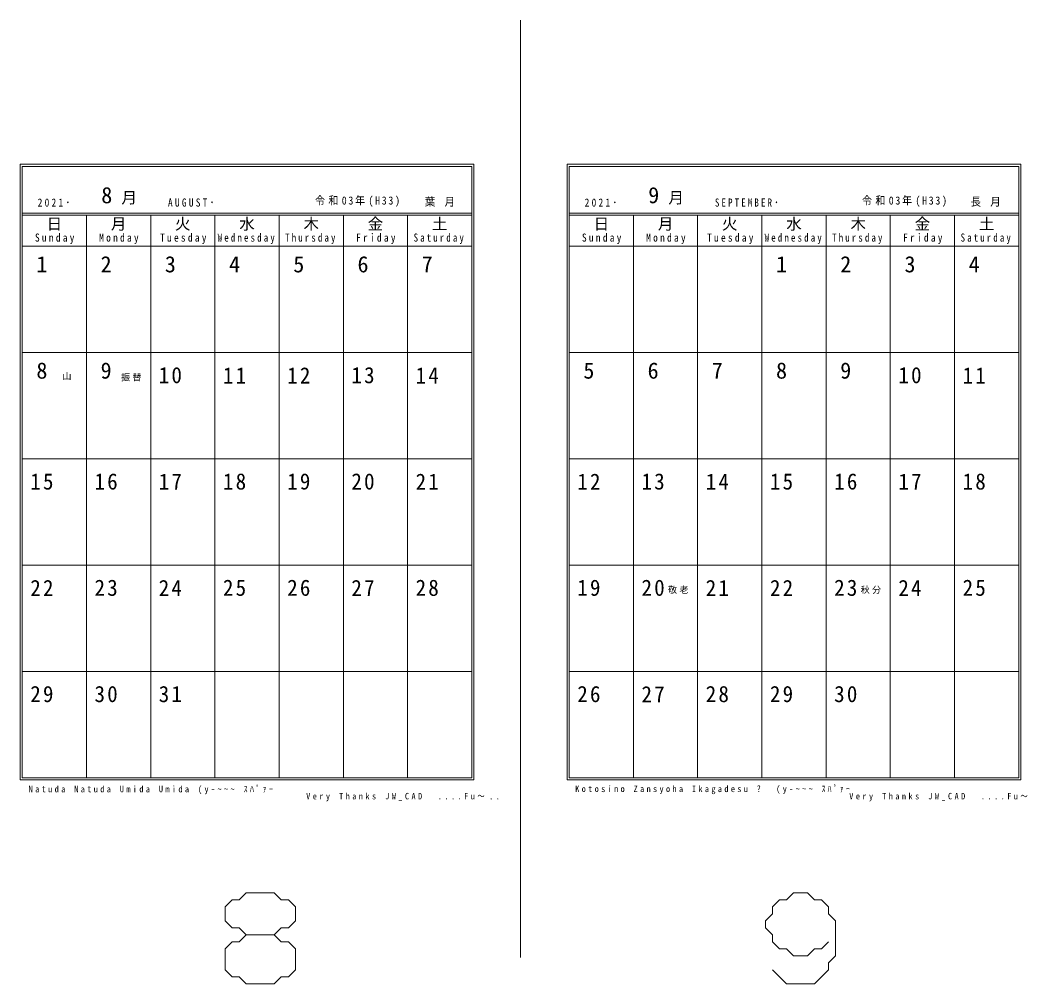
# Model space of a CAD drawing. Units: millimetres on the paper. Extents: x -557 to 645, y -402 to 385.
# Drawn here: x -259 to -33, y -90.2 to 127.5 of the extents above; entities that cross this region are included whole.
import ezdxf
from ezdxf.enums import TextEntityAlignment as Align

# ---------------------------------------------------------------- set-up
doc = ezdxf.new("R2010")
doc.units = ezdxf.units.MM
for name, color, linetype in [('0-6_日付等', 7, 'Continuous'), ('0-D_ちょっと一言', 7, 'Continuous'), ('0-E_年', 7, 'Continuous')]:
    doc.layers.add(name, color=color, linetype=linetype)
doc.layers.add('0-F_枠等', color=7, linetype='Continuous', lineweight=13)
doc.styles.add('ＭＳ 明朝', font='')
doc.styles.get('ＭＳ 明朝').set_extended_font_data('MS Mincho')

msp = doc.modelspace()

# ---------------------------------------------------------------- linework, layer by layer
at = {"layer": '0-F_枠等'}
for p, q in [((-145.972, 127.475), (-145.972, -84.245)), ((-258.472, 94.394), (-156.972, 94.394)), ((-258.472, 94.394), (-258.472, -43.606)), ((-156.972, -43.606), (-156.972, 94.394)), ((-156.472, 94.894), (-156.472, -44.105)), ((-135.472, -44.105), (-135.472, 94.894)), ((-135.472, 94.894), (-32.972, 94.894)), ((-134.972, -43.606), (-134.972, 94.394)), ((-134.972, 94.394), (-33.472, 94.394)), ((-33.472, -43.606), (-33.472, 94.394)), ((-32.972, -44.105), (-32.972, 94.894)), ((-156.972, 83.894), (-258.472, 83.894)), ((-134.972, 83.894), (-33.472, 83.894)), ((-156.972, 83.395), (-258.472, 83.395)), ((-243.972, 76.395), (-243.972, 83.395)), ((-229.472, 83.395), (-229.472, 76.395)), ((-214.972, 83.395), (-214.972, 76.395)), ((-200.472, 83.395), (-200.472, 76.395)), ((-185.972, 83.395), (-185.972, 76.395)), ((-171.472, 83.395), (-171.472, 76.395)), ((-134.972, 83.395), (-33.472, 83.395)), ((-120.472, 76.395), (-120.472, 83.395)), ((-105.972, 83.395), (-105.972, 76.395)), ((-91.472, 83.395), (-91.472, 76.395)), ((-76.972, 83.395), (-76.972, 76.395)), ((-62.472, 83.395), (-62.472, 76.395)), ((-47.972, 83.395), (-47.972, 76.395)), ((-156.972, 76.395), (-258.472, 76.395)), ((-33.472, 76.395), (-134.972, 76.395)), ((-258.972, -44.105), (-156.472, -44.105)), ((-258.472, -43.606), (-156.972, -43.606)), ((-135.472, -44.105), (-32.972, -44.105)), ((-134.972, -43.606), (-33.472, -43.606))]:
    msp.add_line(p, q, dxfattribs=at)
at = {"layer": '0-F_枠等', "color": 4, "lineweight": 5}
for p, q in [((-243.972, -43.606), (-243.972, 76.395)), ((-229.472, 76.395), (-229.472, -43.606)), ((-214.972, 76.395), (-214.972, -43.606)), ((-200.472, 76.395), (-200.472, -43.606)), ((-185.972, 76.395), (-185.972, -43.606)), ((-171.472, 76.395), (-171.472, -43.606)), ((-120.472, -43.606), (-120.472, 76.395)), ((-105.972, 76.395), (-105.972, -43.606)), ((-91.472, 76.395), (-91.472, -43.606)), ((-76.972, 76.395), (-76.972, -43.606)), ((-62.472, 76.395), (-62.472, -43.606)), ((-47.972, 76.395), (-47.972, -43.606)), ((-156.972, 52.395), (-258.472, 52.395)), ((-33.472, 52.395), (-134.972, 52.395)), ((-156.972, 28.394), (-258.472, 28.394)), ((-33.472, 28.394), (-134.972, 28.394)), ((-156.972, 4.395), (-258.472, 4.395)), ((-33.472, 4.395), (-134.972, 4.395)), ((-156.972, -19.605), (-258.472, -19.605)), ((-33.472, -19.605), (-134.972, -19.605))]:
    msp.add_line(p, q, dxfattribs=at)
at = {"layer": '0-F_枠等', "color": 3}
for p, q in [((-207.882, -69.626), (-201.554, -69.626)), ((-84.346, -69.578), (-81.182, -69.578)), ((-212.628, -72.79), (-212.628, -75.954)), ((-196.808, -72.79), (-196.808, -75.954)), ((-207.882, -79.119), (-201.554, -79.119)), ((-212.628, -82.282), (-212.628, -87.029)), ((-196.808, -82.282), (-196.808, -87.029)), ((-84.346, -83.816), (-81.182, -83.816)), ((-207.882, -90.193), (-201.554, -90.193))]:
    msp.add_line(p, q, dxfattribs=at)
at = {"layer": '0-F_枠等'}
msp.add_lwpolyline([(-156.472, 94.894), (-258.972, 94.894), (-258.972, -44.105)], dxfattribs=at)
at = {"layer": '0-F_枠等', "color": 3}
for points in [[(-207.882, -69.626), (-209.464, -71.208), (-211.046, -71.208), (-212.628, -72.79)], [(-201.554, -69.626), (-199.972, -71.208), (-198.39, -71.208), (-196.808, -72.79)], [(-84.346, -69.578), (-85.928, -71.159), (-87.51, -71.159), (-89.092, -72.741), (-89.092, -74.323), (-90.674, -75.906), (-90.674, -77.488), (-89.092, -79.07), (-89.092, -80.652), (-87.51, -82.234), (-85.928, -82.234), (-84.346, -83.816)], [(-81.182, -69.578), (-79.6, -71.159), (-78.018, -71.159), (-76.436, -72.741), (-76.436, -74.323), (-74.854, -75.906), (-74.854, -83.816)], [(-212.628, -75.954), (-211.046, -77.536), (-209.464, -77.536), (-207.882, -79.119)], [(-196.808, -75.954), (-198.39, -77.536), (-199.972, -77.536), (-201.554, -79.119)], [(-207.882, -79.119), (-209.464, -80.701), (-211.046, -80.701), (-212.628, -82.282)], [(-201.554, -79.119), (-199.972, -80.701), (-198.39, -80.701), (-196.808, -82.282)], [(-76.436, -80.652), (-78.018, -82.234), (-79.6, -82.234), (-81.182, -83.816)], [(-74.854, -83.816), (-76.436, -85.398), (-76.436, -86.98), (-78.018, -88.562), (-79.6, -90.144)], [(-212.628, -87.029), (-211.046, -88.611), (-209.464, -88.611), (-207.882, -90.193)], [(-196.808, -87.029), (-198.39, -88.611), (-199.972, -88.611), (-201.554, -90.193)], [(-89.092, -86.98), (-87.51, -88.562), (-85.928, -90.144), (-79.6, -90.144)]]:
    msp.add_lwpolyline(points, dxfattribs=at)

# ---------------------------------------------------------------- texts
at = {"layer": '0-6_日付等', "color": 6, "style": 'ＭＳ 明朝'}
for s, p in [('1', (-255.279, 69.395)), ('8', (-255.279, 45.395)), ('9', (-240.779, 45.395)), ('5', (-131.779, 45.394))]:
    msp.add_text(s, height=3.666, dxfattribs=at).set_placement(p, align=Align.BOTTOM_LEFT)
at = {"layer": '0-6_日付等', "style": 'ＭＳ 明朝'}
for s, height, p in [('2', 3.666, (-240.779, 69.395)), ('3', 3.666, (-226.279, 69.395)), ('4', 3.666, (-211.779, 69.395)), ('5', 3.666, (-197.279, 69.395)), ('6', 3.666, (-182.779, 69.395)), ('1', 3.666, (-88.279, 69.395)), ('2', 3.666, (-73.779, 69.395)), ('3', 3.666, (-59.279, 69.395)), ('6', 3.666, (-117.279, 45.394)), ('7', 3.666, (-102.779, 45.395)), ('8', 3.666, (-88.279, 45.395)), ('9', 3.666, (-73.78, 45.395)), ('山', 1.466, (-249.414, 45.895))]:
    msp.add_text(s, height=height, dxfattribs=at).set_placement(p, align=Align.BOTTOM_LEFT)
at = {"layer": '0-6_日付等', "color": 3, "style": 'ＭＳ 明朝'}
for s, p in [('7', (-168.28, 69.395)), ('4', (-44.78, 69.395))]:
    msp.add_text(s, height=3.666, dxfattribs=at).set_placement(p, align=Align.BOTTOM_LEFT)
at = {"layer": '0-6_日付等', "attachment_point": 7, "style": 'ＭＳ 明朝'}
for s, insert, char_height in [('\\T1.25;振替', (-236.164, 45.895), 1.466), ('\\T1.21;\\W0.95;10', (-227.654, 45.395), 3.666), ('\\T1.21;\\W0.95;11', (-213.154, 45.395), 3.666), ('\\T1.21;\\W0.95;12', (-198.655, 45.395), 3.666), ('\\T1.21;\\W0.95;13', (-184.154, 45.395), 3.666), ('\\T1.21;\\W0.95;10', (-60.655, 45.395), 3.666), ('\\T1.21;\\W0.95;16', (-242.154, 21.395), 3.666), ('\\T1.21;\\W0.95;17', (-227.655, 21.395), 3.666), ('\\T1.21;\\W0.95;18', (-213.154, 21.395), 3.666), ('\\T1.21;\\W0.95;19', (-198.655, 21.395), 3.666), ('\\T1.21;\\W0.95;20', (-184.154, 21.395), 3.666), ('\\T1.21;\\W0.95;13', (-118.654, 21.394), 3.666), ('\\T1.21;\\W0.95;14', (-104.154, 21.395), 3.666), ('\\T1.21;\\W0.95;15', (-89.654, 21.395), 3.666), ('\\T1.21;\\W0.95;16', (-75.154, 21.395), 3.666), ('\\T1.21;\\W0.95;17', (-60.655, 21.395), 3.666), ('\\T1.21;\\W0.95;23', (-242.154, -2.605), 3.666), ('\\T1.21;\\W0.95;24', (-227.654, -2.605), 3.666), ('\\T1.21;\\W0.95;25', (-213.154, -2.605), 3.666), ('\\T1.21;\\W0.95;26', (-198.654, -2.605), 3.666), ('\\T1.21;\\W0.95;27', (-184.154, -2.605), 3.666), ('\\T1.21;\\W0.95;21', (-104.154, -2.605), 3.666), ('\\T1.21;\\W0.95;22', (-89.654, -2.605), 3.666), ('\\T1.21;\\W0.95;24', (-60.655, -2.605), 3.666), ('\\T1.25;敬老', (-112.664, -2.105), 1.466), ('\\T1.25;秋分', (-69.164, -2.105), 1.466), ('\\T1.21;\\W0.95;30', (-242.155, -26.605), 3.666), ('\\T1.21;\\W0.95;31', (-227.655, -26.605), 3.666), ('\\T1.21;\\W0.95;27', (-118.654, -26.605), 3.666), ('\\T1.21;\\W0.95;28', (-104.154, -26.605), 3.666), ('\\T1.21;\\W0.95;29', (-89.654, -26.605), 3.666), ('\\T1.21;\\W0.95;30', (-75.155, -26.605), 3.666)]:
    msp.add_mtext(s, dxfattribs=dict(at, insert=insert, char_height=char_height))
at = {"layer": '0-6_日付等', "color": 3, "char_height": 3.666, "attachment_point": 7, "style": 'ＭＳ 明朝'}
for s, insert in [('\\T1.21;\\W0.95;14', (-169.655, 45.395)), ('\\T1.21;\\W0.95;11', (-46.155, 45.395)), ('\\T1.21;\\W0.95;21', (-169.655, 21.395)), ('\\T1.21;\\W0.95;18', (-46.154, 21.395)), ('\\T1.21;\\W0.95;28', (-169.655, -2.605)), ('\\T1.21;\\W0.95;25', (-46.154, -2.605))]:
    msp.add_mtext(s, dxfattribs=dict(at, insert=insert))
at = {"layer": '0-6_日付等', "color": 6, "char_height": 3.666, "attachment_point": 7, "style": 'ＭＳ 明朝'}
for s, insert in [('\\T1.21;\\W0.95;15', (-256.654, 21.395)), ('\\T1.21;\\W0.95;12', (-133.154, 21.394)), ('\\T1.21;\\W0.95;22', (-256.654, -2.605)), ('\\T1.21;\\W0.95;19', (-133.154, -2.605)), ('\\T1.21;\\W0.95;20', (-118.654, -2.606)), ('\\T1.21;\\W0.95;23', (-75.155, -2.605)), ('\\T1.21;\\W0.95;29', (-256.655, -26.605)), ('\\T1.21;\\W0.95;26', (-133.154, -26.605))]:
    msp.add_mtext(s, dxfattribs=dict(at, insert=insert))
at = {"layer": '0-D_ちょっと一言', "char_height": 1.466, "attachment_point": 7, "style": 'ＭＳ 明朝'}
for s, insert in [('\\T1.57;\\W0.85;Kotosino\\~Zansyoha\\~Ikagadesu\\~?\\~\\~(y-~~~\\~ｽﾊﾟｧｰ', (-133.619, -47.342)), ('\\T1.56;\\W0.9;Natuda\\~Natuda\\~Umida\\~Umida\\~(y-~~~\\~ｽﾊﾟｧｰ', (-257.033, -47.342)), ('\\T1.62;\\W0.8;Very\\~Thanks\\~JW_CAD\\~\\~....Fu～..', (-194.358, -48.942)), ('\\T1.62;\\W0.8;Very\\~Thanks\\~JW_CAD\\~\\~....Fu～..', (-71.742, -48.942))]:
    msp.add_mtext(s, dxfattribs=dict(at, insert=insert))
at = {"layer": '0-E_年', "char_height": 1.833, "attachment_point": 7, "style": 'ＭＳ 明朝'}
for s, insert in [('\\T1.48;\\W0.85;2021･', (-254.989, 85.309)), ('\\T1.34;\\W0.9;令和03年(H33)', (-192.365, 85.309)), ('\\T1.48;\\W0.85;2021･', (-131.49, 85.309)), ('\\T1.34;\\W0.9;令和03年(H33)', (-68.865, 85.309))]:
    msp.add_mtext(s, dxfattribs=dict(at, insert=insert))
at = {"layer": '0-F_枠等', "style": 'ＭＳ 明朝'}
for s, height, p in [('8', 3.666, (-240.629, 84.995)), ('月', 2.566, (-236.07, 85.31)), ('9', 3.666, (-117.13, 84.997)), ('月', 2.566, (-112.57, 85.31)), ('月', 2.566, (-238.472, 79.395)), ('火', 2.566, (-223.972, 79.395)), ('水', 2.566, (-209.472, 79.395)), ('木', 2.566, (-194.972, 79.395)), ('金', 2.566, (-180.472, 79.395)), ('月', 2.566, (-114.972, 79.395)), ('火', 2.566, (-100.472, 79.395)), ('水', 2.566, (-85.972, 79.395)), ('木', 2.566, (-71.472, 79.395)), ('金', 2.566, (-56.972, 79.395))]:
    msp.add_text(s, height=height, dxfattribs=at).set_placement(p, align=Align.BOTTOM_LEFT)
at = {"layer": '0-F_枠等', "color": 6, "style": 'ＭＳ 明朝'}
for p in [(-252.972, 79.395), (-129.472, 79.395)]:
    msp.add_text('日', height=2.566, dxfattribs=at).set_placement(p, align=Align.BOTTOM_LEFT)
at = {"layer": '0-F_枠等', "color": 3, "style": 'ＭＳ 明朝'}
for p in [(-165.972, 79.395), (-42.472, 79.395)]:
    msp.add_text('土', height=2.566, dxfattribs=at).set_placement(p, align=Align.BOTTOM_LEFT)
at = {"layer": '0-F_枠等', "char_height": 1.833, "attachment_point": 7, "style": 'ＭＳ 明朝'}
for s, insert in [('\\T1.48;\\W0.85;AUGUST･', (-225.57, 85.31)), ('\\T1.25;\\W0.95;葉\\~月', (-167.579, 85.31)), ('\\T1.49;\\W0.8;SEPTEMBER･', (-102.07, 85.31)), ('\\T1.25;\\W0.95;長\\~月', (-44.365, 85.31)), ('\\T1.48;\\W0.85;Monday', (-241.097, 76.895)), ('\\T1.48;\\W0.85;Tuesday', (-227.347, 76.895)), ('\\T1.49;\\W0.8;Wednesday', (-214.347, 76.895)), ('\\T1.48;\\W0.8;Thursday', (-199.097, 76.895)), ('\\T1.48;\\W0.85;Friday', (-183.097, 76.895)), ('\\T1.48;\\W0.85;Monday', (-117.597, 76.895)), ('\\T1.48;\\W0.85;Tuesday', (-103.847, 76.895)), ('\\T1.49;\\W0.8;Wednesday', (-90.847, 76.895)), ('\\T1.48;\\W0.8;Thursday', (-75.597, 76.895)), ('\\T1.48;\\W0.85;Friday', (-59.597, 76.895))]:
    msp.add_mtext(s, dxfattribs=dict(at, insert=insert))
at = {"layer": '0-F_枠等', "color": 6, "char_height": 1.833, "attachment_point": 7, "style": 'ＭＳ 明朝'}
for insert in [(-255.597, 76.895), (-132.097, 76.895)]:
    msp.add_mtext('\\T1.48;\\W0.85;Sunday', dxfattribs=dict(at, insert=insert))
at = {"layer": '0-F_枠等', "color": 3, "char_height": 1.833, "attachment_point": 7, "style": 'ＭＳ 明朝'}
for insert in [(-170.097, 76.895), (-46.597, 76.895)]:
    msp.add_mtext('\\T1.48;\\W0.8;Saturday', dxfattribs=dict(at, insert=insert))

doc.saveas('drawing.dxf')
